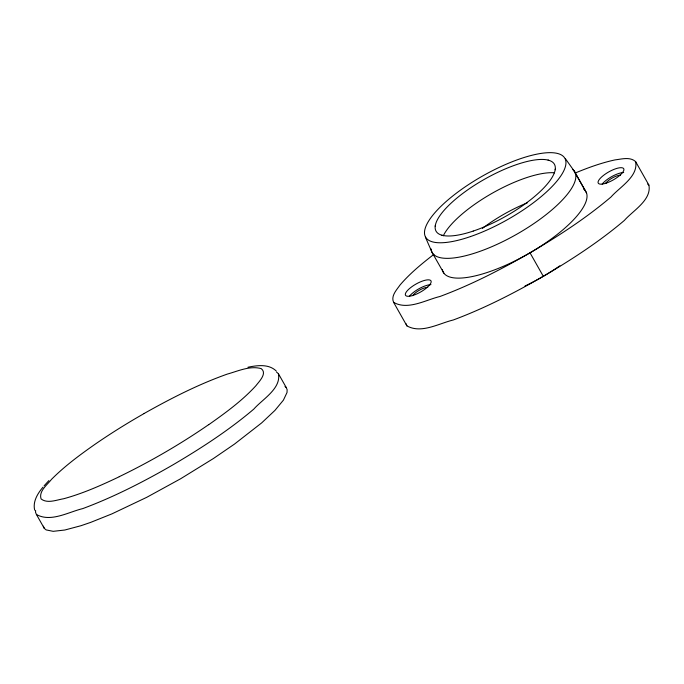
<?xml version="1.0" encoding="UTF-8"?>
<svg xmlns="http://www.w3.org/2000/svg" width="684" height="684" viewBox="0 0 684 684"><rect width="100%" height="100%" fill="white"/><g stroke="black" fill="none" stroke-linecap="round" stroke-linejoin="round"><path stroke-width="1.03" d="M35.619 510.461L35.542 512.333L36.44 514.488L44.263 528.322L46.136 529.903L53.172 531.331L64.852 530.014L81.02 525.697L90.587 522.422L111.928 513.872L146.761 497.311L180.644 478.749L213.34 458.571L234.492 444.087L261.69 422.874L274.942 410.4L283.415 400.14L287.024 392.496L287.135 389.692L286.245 387.537L278.422 373.703L276.55 372.122M435.204 226.259L435.272 225.703M555.254 169.17L555.186 169.726M42.989 487.153C37.706 493.412 32.567 501.646 34.687 510.179M44.084 485.837L48.872 480.596M433.878 254.38C421.848 263.673 409.99 273.378 400.08 284.963C396.694 289.819 390.615 296.027 393.633 302.388L406.929 325.883C421.182 333.997 438.854 323.455 453.253 319.992C484.571 308.33 514.385 292.974 543.31 276.31C571.61 259.672 599.287 241.708 624.355 220.436C632.828 210.689 651.852 200.027 648.902 185.099L635.616 161.604C630.075 156.568 621.645 159.115 615.027 159.902C601.356 162.843 588.172 167.665 575.27 172.992M208.748 424.678C225.378 412.939 242.068 400.858 255.867 385.776C258.997 381.612 267.547 373.396 261.185 368.599C249.822 365.512 238.109 371.096 227.268 374.105C198.3 384.365 170.838 398.447 144.102 413.504M393.633 302.388C407.886 310.502 425.559 299.96 439.957 296.488C471.276 284.835 501.09 269.479 530.014 252.815C558.315 236.177 585.991 218.213 611.06 196.941C619.533 187.194 638.557 176.532 635.616 161.604M119.247 476.748C101.275 485.307 82.969 493.472 63.723 498.73C56.627 499.876 47.478 503.894 41.074 498.944C38.509 491.163 47.307 484.785 51.522 479.339C64.724 466.06 79.866 454.894 95.17 444.181A217.247 68.212 -29.5 0 1 144.127 413.538M247.924 367.24C257.287 365.333 268.872 363.717 276.319 371.087M548.055 160.09L548.662 160.253M442.326 235.322L441.873 235.202M647.654 184.039L648.902 185.099M284.997 386.477L286.245 387.537M36.44 514.488C50.693 522.602 68.366 512.059 82.764 508.597C114.083 496.943 143.897 481.587 172.821 464.923C201.122 448.276 228.798 430.322 253.867 409.049C262.34 399.294 281.363 388.632 278.422 373.703M565.36 158.637L574.192 171.051L585.376 190.827M530.014 252.815L543.31 276.31M443.865 273.155L432.066 252.413L425.431 237.22M574.192 171.051L586.47 192.862M406.031 323.729L406.929 325.883M43.366 526.167L44.263 528.322M572.841 169.615A81.909 25.718 -29.5 0 1 514.984 235.236A81.909 25.718 -29.5 0 1 431.065 248.908M443.275 235.826A70.213 22.042 -29.5 0 1 492.463 193.093A70.213 22.042 -29.5 0 1 554.527 172.804M559.871 265.802A81.909 25.718 -29.5 0 1 524.979 286.015M583.709 189.126A81.909 25.718 -29.5 0 1 527.817 254.08A81.909 25.718 -29.5 0 1 442.351 269.53M602.176 184.116A14.629 4.591 -29.5 0 1 623.68 172.513M605.511 183.551A9.944 3.121 -29.5 0 1 620.491 175.147M409.442 296.249A14.629 4.591 -29.5 0 1 430.946 284.647M412.768 295.685A9.944 3.121 -29.5 0 1 427.757 287.289M482.391 228.388A66.006 20.725 -29.5 0 1 527.432 202.789M208.663 424.653A216.606 68.015 -29.5 0 1 119.255 476.671M470.464 236.578A80.011 25.12 -29.5 0 0 564.984 158.534A80.011 25.12 -29.5 0 0 450.243 198.027A80.011 25.12 -29.5 0 0 470.464 236.578M473.234 231.064A67.981 21.349 -29.5 0 0 554.656 164.75A67.981 21.349 -29.5 0 0 457.793 197.334A67.981 21.349 -29.5 0 0 473.234 231.064M605.964 183.201A14.629 4.591 -29.5 0 0 623.825 168.939A14.629 4.591 -29.5 0 0 603.185 175.643A14.629 4.591 -29.5 0 0 605.964 183.201M413.23 295.334A14.629 4.591 -29.5 0 0 431.082 281.073A14.629 4.591 -29.5 0 0 410.451 287.776A14.629 4.591 -29.5 0 0 413.23 295.334"/></g></svg>
